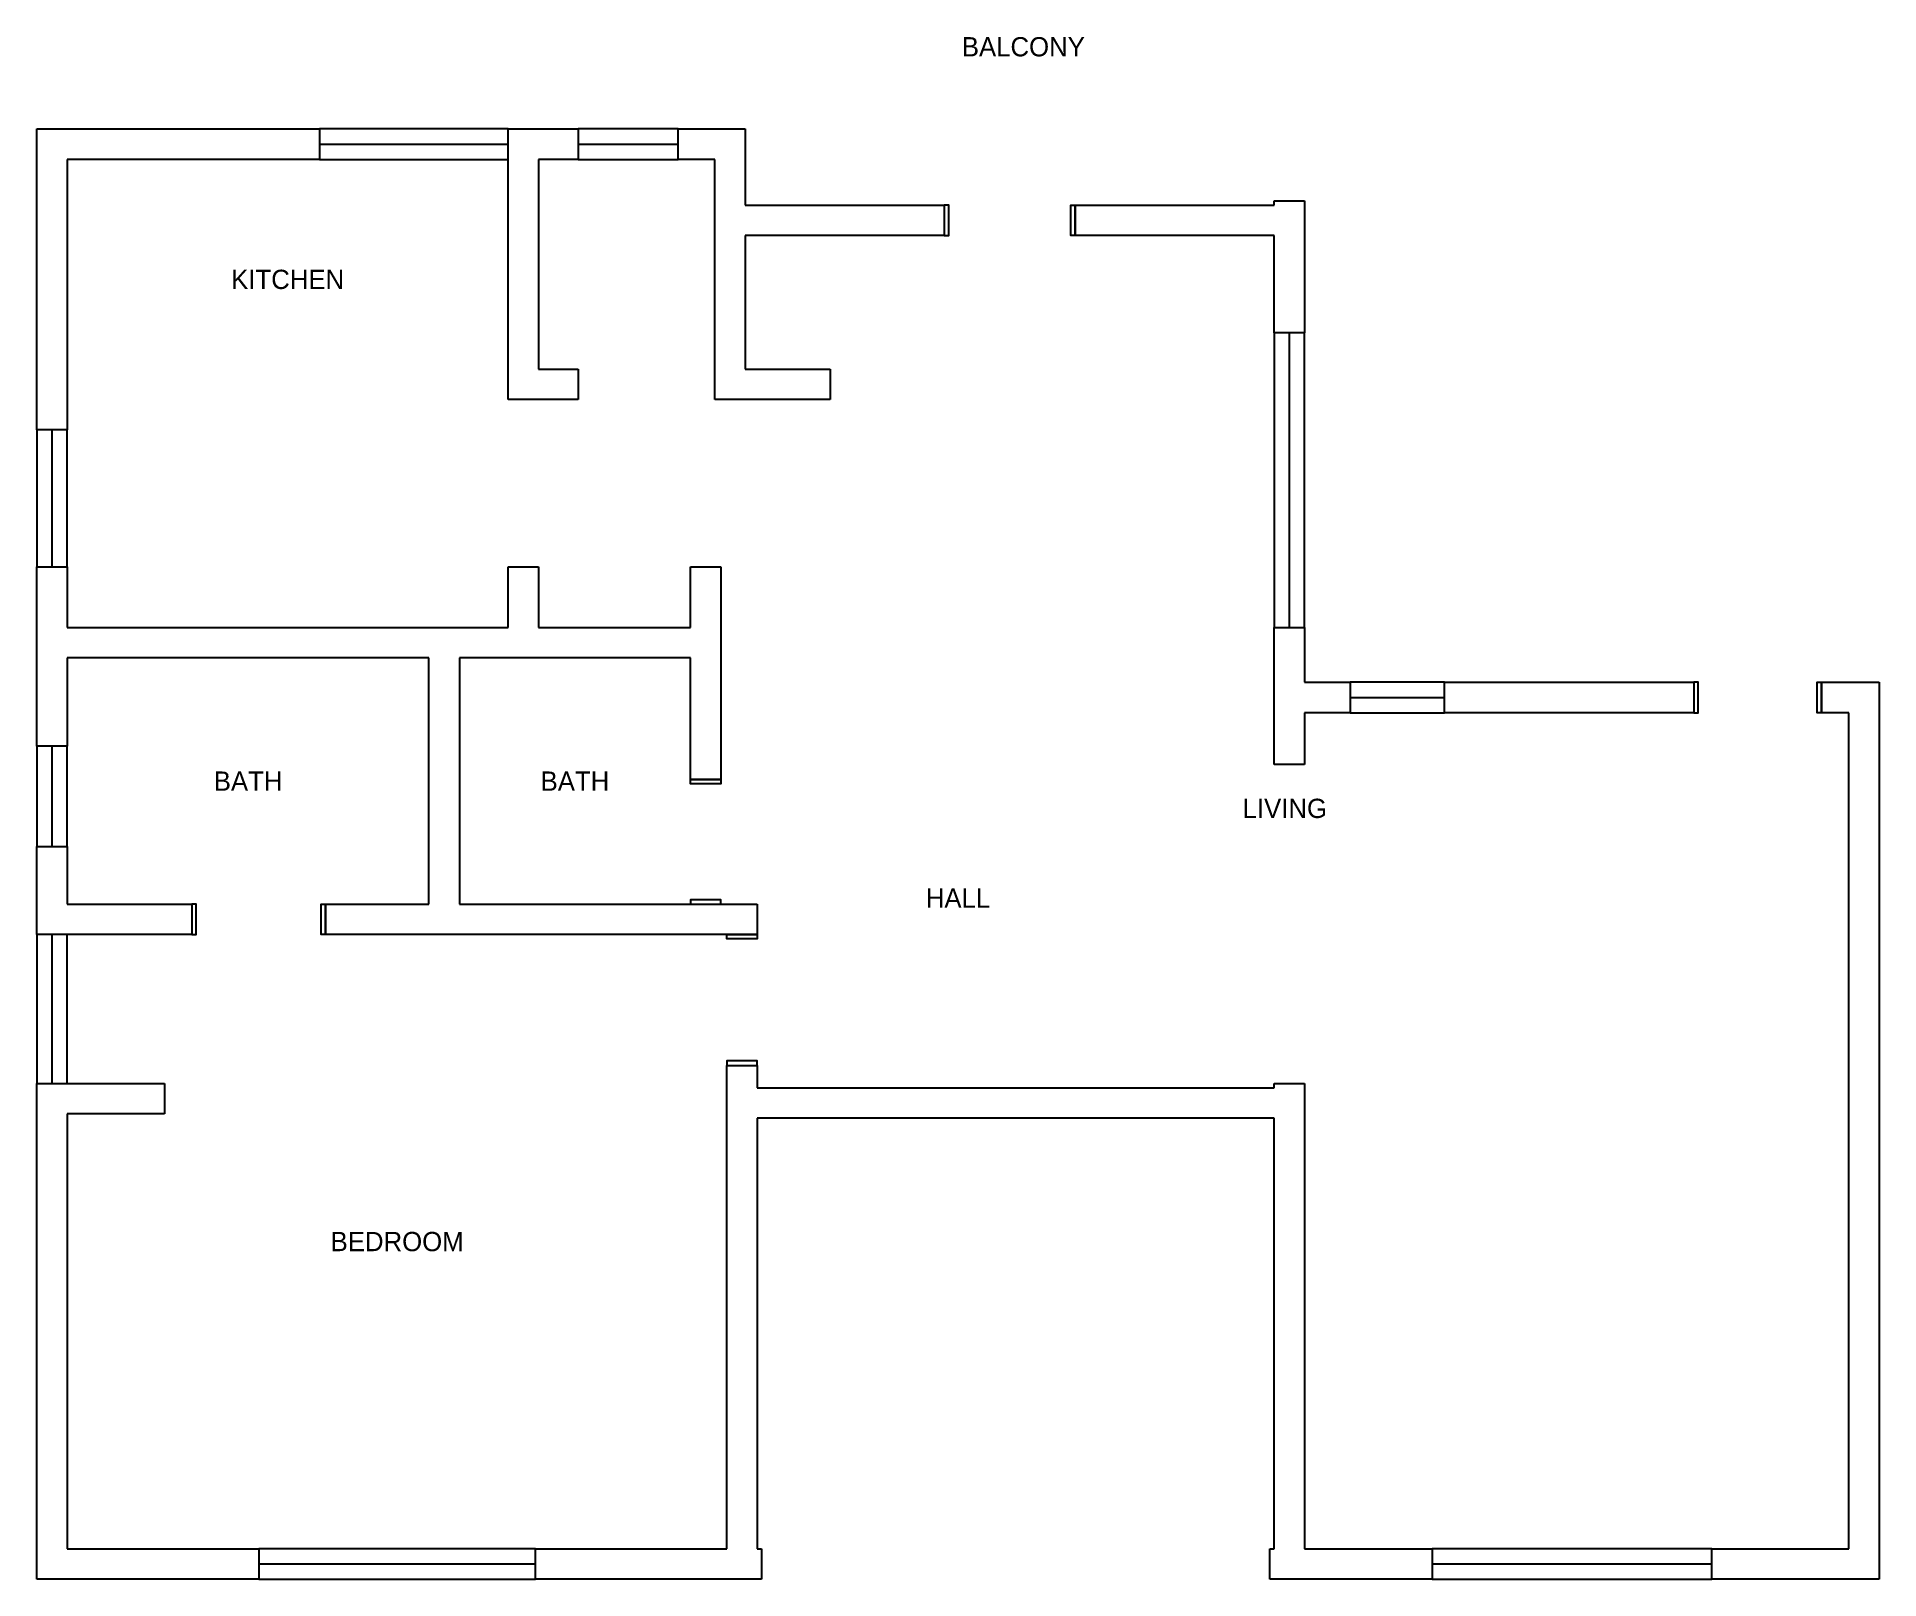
# Model space of a CAD drawing. Header units: centimetres. Extents: x 119970 to 122075, y -29806 to -28043.
import ezdxf

# ---------------------------------------------------------------- set-up
doc = ezdxf.new("R2010")
doc.units = ezdxf.units.CM
for name, color, linetype in [('DOORS', 7, 'Continuous'), ('TEXT', 7, 'Continuous'), ('WALLS', 7, 'Continuous'), ('WINDOWS', 7, 'Continuous')]:
    doc.layers.add(name, color=color, linetype=linetype)

msp = doc.modelspace()

# ---------------------------------------------------------------- linework, layer by layer
at = {"layer": 'DOORS'}
for points in [[(121007.1, -28270.3), (121012.1, -28270.3), (121012.1, -28235.6), (121007.1, -28235.6)], [(121156.5, -28270.3), (121151.5, -28270.3), (121151.5, -28235.6), (121156.5, -28235.6)], [(121863.5, -28815.7), (121868.5, -28815.7), (121868.5, -28781), (121863.5, -28781)], [(122009.4, -28815.7), (122004.4, -28815.7), (122004.4, -28781), (122009.4, -28781)], [(120751.8, -28892.2), (120751.8, -28897.2), (120717, -28897.2), (120717, -28892.2)], [(120751.8, -29034.6), (120751.8, -29029.6), (120717, -29029.6), (120717, -29034.6)], [(120147.3, -29069.3), (120152.3, -29069.3), (120152.3, -29034.6), (120147.3, -29034.6)], [(120300.1, -29069.3), (120295.1, -29069.3), (120295.1, -29034.6), (120300.1, -29034.6)], [(120793.4, -29069.3), (120793.4, -29074.3), (120758.7, -29074.3), (120758.7, -29069.3)], [(120793.4, -29218.7), (120793.4, -29213.7), (120758.7, -29213.7), (120758.7, -29218.7)]]:
    msp.add_lwpolyline(points, close=True, dxfattribs=at)
at = {"layer": 'WALLS'}
for p, q in [((119970.1, -28492.6), (119970.1, -28148.7)), ((119970.1, -28148.7), (120293.2, -28148.7)), ((120293.2, -28148.7), (120293.2, -28183.4)), ((120508.6, -28457.9), (120508.6, -28148.7)), ((120508.6, -28148.7), (120588.5, -28148.7)), ((120588.5, -28148.7), (120588.5, -28183.4)), ((120703.1, -28183.4), (120703.1, -28148.7)), ((120703.1, -28148.7), (120779.5, -28148.7)), ((120779.5, -28148.7), (120779.5, -28235.6)), ((120293.2, -28183.4), (120004.8, -28183.4)), ((120004.8, -28183.4), (120004.8, -28492.6)), ((120588.5, -28183.4), (120543.3, -28183.4)), ((120543.3, -28183.4), (120543.3, -28423.2)), ((120744.8, -28183.4), (120703.1, -28183.4)), ((120744.8, -28457.9), (120744.8, -28183.4)), ((121384, -28235.6), (121384, -28230.7)), ((121384, -28230.7), (121418.8, -28230.7)), ((121418.8, -28230.7), (121418.8, -28381.5)), ((120779.5, -28235.6), (121007.1, -28235.6)), ((121007.1, -28235.6), (121007.1, -28270.3)), ((121156.5, -28270.3), (121156.5, -28235.6)), ((121156.5, -28235.6), (121384, -28235.6)), ((121007.1, -28270.3), (120779.5, -28270.3)), ((120779.5, -28270.3), (120779.5, -28423.2)), ((121384, -28270.3), (121156.5, -28270.3)), ((121384, -28381.5), (121384, -28270.3)), ((121418.8, -28381.5), (121384, -28381.5)), ((120543.3, -28423.2), (120588.5, -28423.2)), ((120588.5, -28423.2), (120588.5, -28457.9)), ((120779.5, -28423.2), (120876.8, -28423.2)), ((120876.8, -28423.2), (120876.8, -28457.9)), ((120588.5, -28457.9), (120508.6, -28457.9)), ((120876.8, -28457.9), (120744.8, -28457.9)), ((120004.8, -28492.6), (119970.1, -28492.6)), ((119970.1, -28853.9), (119970.1, -28649)), ((119970.1, -28649), (120004.8, -28649)), ((120004.8, -28649), (120004.8, -28718.5)), ((120508.6, -28718.5), (120508.6, -28649)), ((120508.6, -28649), (120543.3, -28649)), ((120543.3, -28649), (120543.3, -28718.5)), ((120717, -28718.5), (120717, -28649)), ((120717, -28649), (120751.8, -28649)), ((120751.8, -28649), (120751.8, -28892.2)), ((120004.8, -28718.5), (120508.6, -28718.5)), ((120543.3, -28718.5), (120717, -28718.5)), ((121384, -28718.5), (121418.8, -28718.5)), ((121384, -28874.8), (121384, -28718.5)), ((121418.8, -28718.5), (121418.8, -28781)), ((120418.2, -28753.2), (120004.8, -28753.2)), ((120004.8, -28753.2), (120004.8, -28853.9)), ((120418.2, -29034.6), (120418.2, -28753.2)), ((120717, -28753.2), (120453, -28753.2)), ((120453, -28753.2), (120453, -29034.6)), ((120717, -28892.2), (120717, -28753.2)), ((121418.8, -28781), (121470.9, -28781)), ((121470.9, -28781), (121470.9, -28815.7)), ((121578.6, -28815.7), (121578.6, -28781)), ((121578.6, -28781), (121863.5, -28781)), ((121863.5, -28781), (121863.5, -28815.7)), ((122009.4, -28815.7), (122009.4, -28781)), ((122009.4, -28781), (122075.4, -28781)), ((122075.4, -28781), (122075.4, -29805.8)), ((121470.9, -28815.7), (121418.8, -28815.7)), ((121418.8, -28815.7), (121418.8, -28874.8)), ((121863.5, -28815.7), (121578.6, -28815.7)), ((122040.6, -28815.7), (122009.4, -28815.7)), ((122040.6, -29771.1), (122040.6, -28815.7)), ((120004.8, -28853.9), (119970.1, -28853.9)), ((121418.8, -28874.8), (121384, -28874.8)), ((120751.8, -28892.2), (120717, -28892.2)), ((119970.1, -29069.3), (119970.1, -28968.6)), ((119970.1, -28968.6), (120004.8, -28968.6)), ((120004.8, -28968.6), (120004.8, -29034.6)), ((120004.8, -29034.6), (120147.3, -29034.6)), ((120147.3, -29034.6), (120147.3, -29069.3)), ((120300.1, -29069.3), (120300.1, -29034.6)), ((120300.1, -29034.6), (120418.2, -29034.6)), ((120453, -29034.6), (120793.4, -29034.6)), ((120793.4, -29034.6), (120793.4, -29069.3)), ((120147.3, -29069.3), (119970.1, -29069.3)), ((120793.4, -29069.3), (120300.1, -29069.3)), ((120758.7, -29771.1), (120758.7, -29218.7)), ((120758.7, -29218.7), (120793.4, -29218.7)), ((120793.4, -29218.7), (120793.4, -29244.4)), ((119970.1, -29805.8), (119970.1, -29239.6)), ((119970.1, -29239.6), (120116, -29239.6)), ((120116, -29239.6), (120116, -29274.3)), ((121384, -29244.4), (121384, -29239.6)), ((121384, -29239.6), (121418.8, -29239.6)), ((121418.8, -29239.6), (121418.8, -29771.1)), ((120793.4, -29244.4), (121384, -29244.4)), ((120116, -29274.3), (120004.8, -29274.3)), ((120004.8, -29274.3), (120004.8, -29771.1)), ((121384, -29279.1), (120793.4, -29279.1)), ((120793.4, -29279.1), (120793.4, -29771.1)), ((121384, -29771.1), (121384, -29279.1)), ((120004.8, -29771.1), (120223.7, -29771.1)), ((120223.7, -29771.1), (120223.7, -29805.8)), ((120539.8, -29805.8), (120539.8, -29771.1)), ((120539.8, -29771.1), (120758.7, -29771.1)), ((120793.4, -29771.1), (120798.3, -29771.1)), ((120798.3, -29771.1), (120798.3, -29805.8)), ((121379.2, -29771.1), (121384, -29771.1)), ((121379.2, -29805.8), (121379.2, -29771.1)), ((121418.8, -29771.1), (121564.7, -29771.1)), ((121564.7, -29771.1), (121564.7, -29805.8)), ((121884.3, -29805.8), (121884.3, -29771.1)), ((121884.3, -29771.1), (122040.6, -29771.1)), ((120223.7, -29805.8), (119970.1, -29805.8)), ((120798.3, -29805.8), (120539.8, -29805.8)), ((121564.7, -29805.8), (121379.2, -29805.8)), ((122075.4, -29805.8), (121884.3, -29805.8))]:
    msp.add_line(p, q, dxfattribs=at)
at = {"layer": 'WINDOWS'}
for p, q in [((120293.2, -28166.1), (120508.6, -28166.1)), ((120588.5, -28166.1), (120703.1, -28166.1)), ((121401.4, -28718.5), (121401.4, -28381.5)), ((119987.5, -28649), (119987.5, -28492.6)), ((121470.9, -28798.4), (121578.6, -28798.4)), ((119987.5, -28968.6), (119987.5, -28853.9)), ((119987.5, -29239.6), (119987.5, -29069.3)), ((120223.7, -29788.5), (120539.8, -29788.5)), ((121564.7, -29788.5), (121884.3, -29788.5))]:
    msp.add_line(p, q, dxfattribs=at)
for points in [[(120293.2, -28183.4), (120508.6, -28183.4), (120508.6, -28148.7), (120293.2, -28148.7)], [(120588.5, -28183.4), (120703.1, -28183.4), (120703.1, -28148.7), (120588.5, -28148.7)], [(121418.8, -28718.5), (121418.8, -28381.5), (121384, -28381.5), (121384, -28718.5)], [(120004.8, -28649), (120004.8, -28492.6), (119970.1, -28492.6), (119970.1, -28649)], [(121470.9, -28815.7), (121578.6, -28815.7), (121578.6, -28781), (121470.9, -28781)], [(120004.8, -28968.6), (120004.8, -28853.9), (119970.1, -28853.9), (119970.1, -28968.6)], [(120004.8, -29239.6), (120004.8, -29069.3), (119970.1, -29069.3), (119970.1, -29239.6)], [(120223.7, -29805.8), (120539.8, -29805.8), (120539.8, -29771.1), (120223.7, -29771.1)], [(121564.7, -29805.8), (121884.3, -29805.8), (121884.3, -29771.1), (121564.7, -29771.1)]]:
    msp.add_lwpolyline(points, close=True, dxfattribs=at)

# ---------------------------------------------------------------- texts
at = {"layer": 'TEXT', "char_height": 22, "attachment_point": 5}
for s, insert in [('BALCONY', (121097.4, -28054.9)), ('KITCHEN', (120256.7, -28320.7)), ('BATH', (120211.5, -28893.9)), ('BATH', (120585, -28893.9)), ('LIVING', (121396.2, -28925.2)), ('HALL', (121022.7, -29027.6)), ('BEDROOM', (120381.8, -29420.2))]:
    msp.add_mtext(s, dxfattribs=dict(at, insert=insert))

doc.saveas('drawing.dxf')
